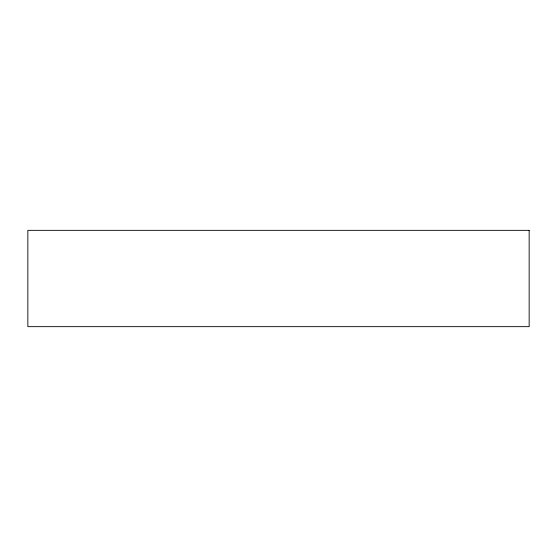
<?xml version="1.0" encoding="UTF-8"?>
<svg xmlns="http://www.w3.org/2000/svg" width="557" height="557" viewBox="0 0 557 557"><rect width="100%" height="100%" fill="white"/><g stroke="black" fill="none" stroke-linecap="round" stroke-linejoin="round"><path stroke-width="0.84" d="M529.15 230.347L27.85 230.347L27.85 326.653L529.15 326.653L529.15 230.347"/></g></svg>
